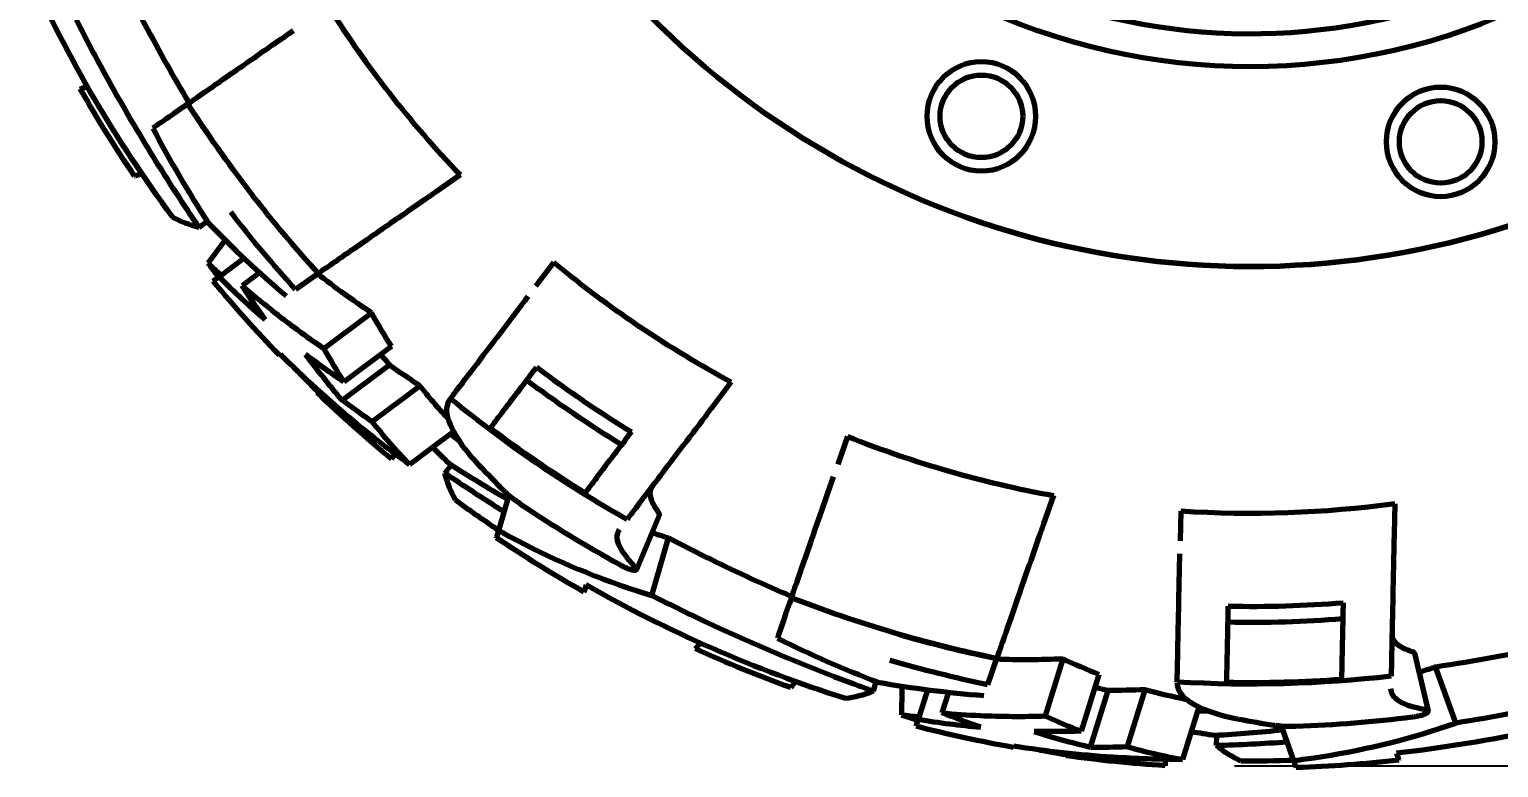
# Model space of a CAD drawing. Header units: millimetres. Extents: x 0 to 1189, y 0 to 841.
# Drawn here: x 538.35 to 582.82, y 264.22 to 286.58 of the extents above; entities that cross this region are included whole.
import ezdxf

# ---------------------------------------------------------------- set-up
doc = ezdxf.new("R2010")
doc.units = ezdxf.units.MM
doc.header["$LTSCALE"] = 0.75
doc.layers.add('FD_Dimensions', color=7, linetype='Continuous', lineweight=35)
doc.layers.add('Visible', color=7, linetype='Continuous', lineweight=70)
doc.styles.get("Standard").update_dxf_attribs({"font": 'arial.ttf'})
doc.dimstyles.new('Dim-ISO-25', dxfattribs={"dimtxt": 3.5, "dimasz": 3.5, "dimexe": 2.1, "dimexo": 2.1, "dimgap": 1.4, "dimtad": 1, "dimzin": 12, "dimdsep": 46, "dimtxsty": 'Standard', "dimcen": 0, "dimazin": 3, "dimtp": 0.1, "dimtm": 0.1, "dimtfac": 0.714286, "dimtmove": 0, "dimatfit": 3, "dimfxl": 1, "dimtzin": 12, "dimarcsym": 0})

# ---------------------------------------------------------------- blocks, each defined once
blk = doc.blocks.new('*D31')
at = {"layer": 'Defpoints', "color": 0, "transparency": 16777216}
for p in [(586.804795, 358.159183), (807.04622, 358.159183), (572.723978, 264.278999)]:
    blk.add_point(p, dxfattribs=at)
at = {"layer": 'FD_Dimensions', "color": 0, "lineweight": -2, "transparency": 16777216}
for p, q in [((588.904795, 358.159183), (809.14622, 358.159183)), ((807.04622, 267.778999), (807.04622, 354.659183)), ((574.823978, 264.278999), (809.14622, 264.278999))]:
    blk.add_line(p, q, dxfattribs=at)
at = {"layer": 'FD_Dimensions', "color": 0, "transparency": 16777216}
for points in [[(806.462887, 354.659183), (807.629554, 354.659183), (807.04622, 358.159183)], [(806.462887, 267.778999), (807.629554, 267.778999), (807.04622, 264.278999)]]:
    blk.add_solid(points, dxfattribs=at)
at = {"layer": 'FD_Dimensions', "color": 0, "transparency": 16777216, "insert": (803.858021, 311.219091), "char_height": 3.5, "attachment_point": 5, "rotation": 90}
blk.add_mtext('93.88', dxfattribs=at)

msp = doc.modelspace()

# ---------------------------------------------------------------- linework, layer by layer
at = {"layer": 'Visible', "extrusion": (0, 1, 0)}
for p, q in [((551.387, 282.168), (550.643, 281.651)), ((543.496, 280.574), (543.74, 280.763)), ((544.284, 280.195), (544.228, 280.119)), ((544.228, 280.119), (543.762, 279.497)), ((544.849, 279.65), (544.097, 279.087)), ((554.226, 279.519), (553.684, 278.804)), ((543.921, 278.955), (544.097, 279.087)), ((545.315, 279.218), (544.791, 278.826)), ((547.098, 279.185), (546.408, 278.705)), ((547.098, 279.185), (547.101, 279.187)), ((548.71, 277.996), (547.265, 276.914)), ((545.954, 276.73), (545.926, 276.709)), ((549.315, 276.981), (547.871, 275.9)), ((549.25, 276.423), (547.816, 275.349)), ((550.169, 275.786), (548.724, 274.704)), ((559.597, 275.892), (559.049, 275.17)), ((547.066, 275.568), (547.087, 275.596)), ((551.1, 275.398), (551.077, 275.368)), ((551.187, 274.401), (550.477, 273.87)), ((563.116, 274.249), (562.821, 273.403)), ((549.429, 273.718), (549.313, 273.563)), ((550.477, 273.87), (549.855, 273.404)), ((550.932, 273.138), (551.121, 273.382)), ((552.865, 272.473), (552.555, 271.404)), ((569.344, 272.46), (569.047, 271.604)), ((579.675, 272.208), (579.656, 271.302)), ((557.422, 271.883), (556.727, 270.219)), ((573.198, 271.985), (573.18, 271.089)), ((557.19, 269.436), (557.696, 271.176)), ((580.272, 267.686), (580.688, 265.932)), ((567.628, 267.525), (567.352, 266.732)), ((567.628, 267.525), (567.629, 267.528)), ((569.631, 267.511), (569.098, 265.787)), ((581.523, 265.571), (580.909, 267.276)), ((563.897, 266.532), (563.983, 266.829)), ((570.717, 267.045), (570.184, 265.323)), ((564.756, 266.594), (564.745, 265.817)), ((564.758, 266.689), (564.756, 266.594)), ((565.535, 266.579), (565.257, 265.682)), ((566.166, 266.504), (565.972, 265.879)), ((570.992, 266.556), (570.463, 264.845)), ((572.11, 266.581), (571.577, 264.856)), ((573.747, 266.059), (573.485, 265.212)), ((565.192, 265.472), (565.257, 265.682)), ((576.239, 265.485), (576.616, 264.438)), ((573.485, 265.212), (573.256, 264.469)), ((574.283, 264.887), (574.293, 265.196)), ((568.145, 264.867), (568.135, 264.833)), ((569.728, 264.581), (569.728, 264.616)), ((572.727, 264.473), (572.724, 264.279))]:
    msp.add_line(p, q, dxfattribs=at)
at = {"layer": 'Visible', "extrusion": (1e-16, 0, -1)}
for centre in [(-567.166, 283.944), (-581.066, 283.171)]:
    msp.add_circle(centre, 1.65, dxfattribs=at)
at = {"layer": 'Visible'}
for centre in [(567.166, 283.944), (581.066, 283.171)]:
    msp.add_circle(centre, 1.25, dxfattribs=at)
at = {"layer": 'Visible', "extrusion": (1e-16, 0, -1)}
for radius, start, end in [(25.55, 194.2386, 33.3398), (40.53, 323.5959, 335.738), (19.5, 247.3336, 299.0305), (40.75, 325.9546, 330.3366), (38.198, 317.5928, 327.3217), (39.034, 317.7563, 322.2365), (33.029, 298.3964, 309.6568), (40.75, 316.1341, 320.3689), (36.332, 301.583, 307.0656), (40.75, 309.6311, 313.8659), (38.198, 299.5928, 309.3217), (39, 307.9908, 308.3249), (38.155, 301.8513, 307.0712), (40.53, 304.1457, 306.4041), (33.029, 262.3964, 273.6568), (40.75, 299.6634, 304.0454), (40.53, 287.5959, 299.738), (38.198, 281.5928, 291.3217), (36.332, 265.583, 271.0656), (40.75, 289.9546, 294.3366), (39.034, 281.7563, 286.2365), (38.198, 263.5928, 273.3217), (38.155, 265.8513, 271.0712), (40.53, 251.5959, 263.738), (39, 271.9908, 272.3249), (40.75, 280.1341, 284.3689), (40.75, 273.6311, 277.8659), (40.53, 268.1457, 270.4041), (40.75, 263.6634, 268.0454)]:
    msp.add_arc((-575.305, 304.947), radius, start, end, dxfattribs=at)
at = {"layer": 'Visible'}
for radius, start, end in [(25.55, 146.6602, 345.7614), (18.5, 244.3265, 289.3094), (33.029, 212.3432, 223.6036), (38.201, 217.8277, 222.4065), (35.842, 232.936, 238.4939), (39.034, 231.6618, 232.1552), (33.029, 248.3432, 259.6036), (39.494, 236.0021, 241.1412), (35.842, 268.936, 274.4939), (38.201, 253.8277, 258.4065), (39.034, 267.6618, 268.1552), (39.494, 272.0021, 277.1412)]:
    msp.add_arc((575.305, 304.947), radius, start, end, dxfattribs=at)
for centre, major_axis, ratio, start_param, end_param in [((578.521, 303.547), (34.137, 23.743), 0.922984, 3.026359, 3.112925), ((579.905, 309.948), (37.933, 28.394), 0.707105, 3.238675, 3.295086), ((587.816, 304.399), (39.302, 29.422), 0.579244, 3.060617, 3.102012), ((580.623, 308.425), (37.692, 28.215), 0.707105, 3.347881, 3.380548), ((579, 308.709), (17.537, 41.96), 0.768445, 2.811499, 2.840964), ((578.729, 305.705), (13.661, 39.274), 0.922984, 3.026359, 3.112925), ((576.087, 311.697), (13.999, 45.268), 0.707105, 3.238675, 3.295086), ((585.749, 311.858), (14.502, 46.904), 0.579244, 3.060617, 3.102012), ((576.083, 310.163), (-10.476, 44.254), 0.768445, 2.811499, 2.840964), ((577.563, 310.887), (13.909, 44.981), 0.707105, 3.347881, 3.380548)]:
    msp.add_ellipse(centre, major_axis=major_axis, ratio=ratio, start_param=start_param, end_param=end_param, dxfattribs=at)
at = {"layer": 'Visible', "extrusion": (1e-16, 0, -1)}
for centre, major_axis, ratio, start_param, end_param in [((586.254, 315.843), (44.265, 34.357), 0.196114, 2.99138, 3.060103), ((583.462, 305.458), (37.617, 28.161), 0.707106, 3.159804, 3.197451), ((587.762, 304.408), (37.829, 28.314), 0.579247, 3.181085, 3.224097), ((579.831, 309.688), (37.765, 28.27), 0.707106, 2.902593, 2.944348), ((580.559, 308.375), (36.225, 27.117), 0.707107, 2.892847, 2.926908), ((586.201, 315.897), (34.357, 44.265), 0.196114, 3.223082, 3.291805), ((573.905, 308.163), (23.743, 34.137), 0.922984, 3.05943, 3.112925), ((585.696, 311.836), (13.955, 45.145), 0.579241, 3.181171, 3.224182), ((577.759, 320.198), (15.617, 53.814), 0.196114, 2.99138, 3.060103), ((577.54, 310.805), (13.366, 43.228), 0.707108, 2.892855, 2.926918), ((581.603, 310.155), (13.88, 44.894), 0.707106, 3.159804, 3.197451), ((576.18, 311.443), (13.936, 45.068), 0.707106, 2.902593, 2.944348), ((572.282, 306.726), (-0.856, 41.573), 0.922984, 3.05943, 3.112925), ((577.684, 320.21), (1.777, 56.006), 0.196114, 3.223082, 3.291805)]:
    msp.add_ellipse(centre, major_axis=major_axis, ratio=ratio, start_param=start_param, end_param=end_param, dxfattribs=at)
at = {"layer": 'Visible'}
for points, knots in [([(541.209, 287.977), (541.418, 287.556), (541.633, 287.137), (542.282, 285.912), (542.728, 285.119), (543.187, 284.347)], [-2.189382, -2.189382, -2.189382, -2.189382, -2.0480289, -2.0480289, -1.7727264, -1.7727264, -1.7727264, -1.7727264]), ([(543.496, 280.574), (543.38, 280.744), (543.264, 280.916), (542.201, 282.513), (541.289, 284.029), (540.212, 286.023), (539.992, 286.443), (539.777, 286.865)], [1.4412238, 1.4412238, 1.4412238, 1.4412238, 1.506827, 1.506827, 2.0457096, 2.0457096, 2.1881347, 2.1881347, 2.1881347, 2.1881347]), ([(543.153, 284.323), (543.289, 284.418), (543.459, 284.536), (543.885, 284.832), (544.147, 285.015), (544.676, 285.382), (544.991, 285.601), (545.658, 286.066), (546.009, 286.31), (546.345, 286.543)], [0.2897036, 0.2897036, 0.2897036, 0.2897036, 0.409542, 0.409542, 0.5460875, 0.5460875, 0.6827036, 0.6827036, 0.8150178, 0.8150178, 0.8150178, 0.8150178]), ([(550.643, 281.651), (550.541, 281.579), (550.42, 281.495), (550.323, 281.428), (550.322, 281.427), (550.321, 281.427)], [0.44681284, 0.44681284, 0.44681284, 0.44681284, 0.48438099, 0.48438099, 0.4848196, 0.4848196, 0.4848196, 0.4848196]), ([(550.321, 281.427), (549.98, 281.189), (549.623, 280.941), (548.946, 280.47), (548.628, 280.249), (548.096, 279.879), (547.833, 279.696), (547.407, 279.4), (547.236, 279.281), (547.101, 279.187)], [3.5813627, 3.5813627, 3.5813627, 3.5813627, 3.7158313, 3.7158313, 3.8534291, 3.8534291, 3.9901307, 3.9901307, 4.1091636, 4.1091636, 4.1091636, 4.1091636]), ([(544.791, 278.826), (545.079, 278.573), (545.376, 278.324), (546.187, 277.676), (546.716, 277.287), (547.265, 276.914)], [6.940353, 6.940353, 6.940353, 6.940353, 7.0935578, 7.0935578, 7.3468953, 7.3468953, 7.3468953, 7.3468953]), ([(551.1, 275.397), (551.2, 275.529), (551.325, 275.695), (551.638, 276.107), (551.832, 276.362), (552.221, 276.875), (552.453, 277.181), (552.944, 277.828), (553.202, 278.169), (553.449, 278.495)], [-4.0816675, -4.0816675, -4.0816675, -4.0816675, -3.9618291, -3.9618291, -3.8252836, -3.8252836, -3.6886674, -3.6886674, -3.5563533, -3.5563533, -3.5563533, -3.5563533]), ([(549.855, 273.404), (549.286, 273.819), (548.728, 274.251), (547.407, 275.346), (546.661, 276.027), (545.954, 276.73)], [17.408031, 17.408031, 17.408031, 17.408031, 17.632683, 17.632683, 17.9554931, 17.9554931, 17.9554931, 17.9554931]), ([(552.305, 274.504), (552.4, 274.63), (552.517, 274.783), (552.817, 275.18), (553.011, 275.434), (553.352, 275.885), (553.521, 276.107), (553.703, 276.347)], [-4.069161, -4.069161, -4.069161, -4.069161, -3.9594341, -3.9594341, -3.8229021, -3.8229021, -3.7194059, -3.7194059, -3.7194059, -3.7194059]), ([(551.077, 275.367), (551.051, 275.333), (551.03, 275.295), (550.945, 275.066), (550.986, 274.81), (551.285, 274.194), (551.538, 273.842), (551.908, 273.438), (551.933, 273.41), (551.959, 273.382)], [2.3628766, 2.3628766, 2.3628766, 2.3628766, 2.4067943, 2.4067943, 2.6057136, 2.6057136, 2.8021395, 2.8021395, 2.8164491, 2.8164491, 2.8164491, 2.8164491]), ([(558.812, 274.857), (558.561, 274.526), (558.298, 274.18), (557.8, 273.523), (557.566, 273.215), (557.174, 272.698), (556.98, 272.442), (556.667, 272.029), (556.541, 271.864), (556.441, 271.732)], [-0.8176817, -0.8176817, -0.8176817, -0.8176817, -0.683213, -0.683213, -0.5456153, -0.5456153, -0.4089137, -0.4089137, -0.2898807, -0.2898807, -0.2898807, -0.2898807]), ([(559.049, 275.17), (558.974, 275.07), (558.885, 274.953), (558.814, 274.86), (558.813, 274.858), (558.812, 274.857)], [0.44681284, 0.44681284, 0.44681284, 0.44681284, 0.48438099, 0.48438099, 0.4848196, 0.4848196, 0.4848196, 0.4848196]), ([(556.574, 274.389), (556.391, 274.147), (556.22, 273.922), (555.876, 273.469), (555.682, 273.213), (555.382, 272.817), (555.265, 272.663), (555.17, 272.537)], [-0.6503544, -0.6503544, -0.6503544, -0.6503544, -0.5458766, -0.5458766, -0.409261, -0.409261, -0.2999653, -0.2999653, -0.2999653, -0.2999653]), ([(561.416, 269.364), (561.47, 269.52), (561.539, 269.716), (561.709, 270.205), (561.814, 270.508), (562.025, 271.116), (562.151, 271.478), (562.418, 272.246), (562.559, 272.65), (562.693, 273.036)], [0.2897036, 0.2897036, 0.2897036, 0.2897036, 0.409542, 0.409542, 0.5460875, 0.5460875, 0.6827036, 0.6827036, 0.8150178, 0.8150178, 0.8150178, 0.8150178]), ([(552.702, 272.622), (552.735, 272.589), (552.77, 272.556), (552.877, 272.462), (552.953, 272.399), (553.083, 272.301), (553.133, 272.265), (553.184, 272.23), (553.196, 272.221), (553.209, 272.213), (553.221, 272.204)], [0.57737749, 0.57737749, 0.57737749, 0.57737749, 0.59475126, 0.59475126, 0.62625191, 0.62625191, 0.6448508, 0.6448508, 0.6448508, 0.64934479, 0.64934479, 0.64934479, 0.64934479]), ([(557.397, 271.955), (557.27, 272.122), (557.189, 272.275), (557.127, 272.543), (557.145, 272.657), (557.214, 272.75), (557.214, 272.751), (557.215, 272.752)], [-0.2529301, -0.2529301, -0.2529301, -0.2529301, -0.1264576, -0.1264576, -0.0013937, -0.0013937, 0, 0, 0, 0]), ([(557.422, 271.883), (557.423, 271.885), (557.424, 271.887), (557.427, 271.905), (557.417, 271.928), (557.397, 271.955)], [0.08069478, 0.08069478, 0.08069478, 0.08069478, 0.08342407, 0.08342407, 0.10432825, 0.10432825, 0.10432825, 0.10432825]), ([(552.555, 271.404), (552.663, 271.344), (552.771, 271.284), (554.089, 270.574), (555.368, 270.024), (556.852, 269.54), (557.021, 269.487), (557.19, 269.436)], [-6.7900934, -6.7900934, -6.7900934, -6.7900934, -6.7413206, -6.7413206, -6.1999569, -6.1999569, -6.1307169, -6.1307169, -6.1307169, -6.1307169]), ([(556.668, 270.326), (556.434, 270.562), (556.275, 270.779), (556.119, 271.157), (556.125, 271.314), (556.214, 271.432)], [-0.3219243, -0.3219243, -0.3219243, -0.3219243, -0.1609373, -0.1609373, 0, 0, 0, 0]), ([(557.194, 271.336), (557.303, 271.3), (557.413, 271.264), (557.581, 271.212), (557.638, 271.194), (557.696, 271.176)], [17.2760773, 17.2760773, 17.2760773, 17.2760773, 17.32127312, 17.32127312, 17.3447499, 17.3447499, 17.3447499, 17.3447499]), ([(569.047, 271.604), (569.006, 271.486), (568.957, 271.347), (568.919, 271.236), (568.918, 271.235), (568.918, 271.234)], [0.44681284, 0.44681284, 0.44681284, 0.44681284, 0.48438099, 0.48438099, 0.4848196, 0.4848196, 0.4848196, 0.4848196]), ([(579.656, 271.302), (579.654, 271.177), (579.651, 271.03), (579.648, 270.913), (579.648, 270.911), (579.648, 270.91)], [0.44681284, 0.44681284, 0.44681284, 0.44681284, 0.48438099, 0.48438099, 0.4848196, 0.4848196, 0.4848196, 0.4848196]), ([(557.696, 271.176), (558.113, 270.959), (558.532, 270.747), (559.778, 270.137), (560.604, 269.758), (561.43, 269.403)], [-2.189382, -2.189382, -2.189382, -2.189382, -2.0480289, -2.0480289, -1.7727264, -1.7727264, -1.7727264, -1.7727264]), ([(568.918, 271.234), (568.781, 270.841), (568.638, 270.43), (568.367, 269.652), (568.24, 269.286), (568.027, 268.674), (567.922, 268.371), (567.751, 267.881), (567.683, 267.685), (567.629, 267.528)], [3.5813627, 3.5813627, 3.5813627, 3.5813627, 3.7158313, 3.7158313, 3.8534291, 3.8534291, 3.9901307, 3.9901307, 4.1091636, 4.1091636, 4.1091636, 4.1091636]), ([(579.648, 270.91), (579.64, 270.495), (579.631, 270.059), (579.614, 269.236), (579.606, 268.849), (579.592, 268.2), (579.586, 267.879), (579.575, 267.361), (579.571, 267.153), (579.567, 266.988)], [-0.8176817, -0.8176817, -0.8176817, -0.8176817, -0.683213, -0.683213, -0.5456153, -0.5456153, -0.4089137, -0.4089137, -0.2898807, -0.2898807, -0.2898807, -0.2898807]), ([(556.243, 270.358), (556.274, 270.341), (556.306, 270.324), (556.379, 270.289), (556.42, 270.27), (556.512, 270.233), (556.56, 270.218), (556.638, 270.2), (556.668, 270.196), (556.713, 270.202), (556.726, 270.211), (556.731, 270.241), (556.721, 270.264), (556.691, 270.302), (556.68, 270.314), (556.668, 270.326)], [0.0011854, 0.0011854, 0.0011854, 0.0011854, 0.0118921, 0.0118921, 0.0261366, 0.0261366, 0.045713, 0.045713, 0.0638758, 0.0638758, 0.0833592, 0.0833592, 0.1044028, 0.1044028, 0.1129139, 0.1129139, 0.1129139, 0.1129139]), ([(573.092, 266.813), (573.095, 266.979), (573.099, 267.187), (573.11, 267.704), (573.116, 268.024), (573.13, 268.668), (573.138, 269.051), (573.154, 269.864), (573.163, 270.292), (573.172, 270.7)], [-4.0816675, -4.0816675, -4.0816675, -4.0816675, -3.9618291, -3.9618291, -3.8252836, -3.8252836, -3.6886674, -3.6886674, -3.5563533, -3.5563533, -3.5563533, -3.5563533]), ([(563.897, 266.532), (563.703, 266.601), (563.509, 266.672), (561.71, 267.34), (560.081, 268.03), (558.037, 269.01), (557.613, 269.221), (557.19, 269.436)], [1.4412238, 1.4412238, 1.4412238, 1.4412238, 1.506827, 1.506827, 2.0457096, 2.0457096, 2.1881347, 2.1881347, 2.1881347, 2.1881347]), ([(574.592, 266.799), (574.595, 266.957), (574.599, 267.15), (574.609, 267.647), (574.616, 267.967), (574.627, 268.532), (574.633, 268.811), (574.639, 269.112)], [-4.069161, -4.069161, -4.069161, -4.069161, -3.9594341, -3.9594341, -3.8229021, -3.8229021, -3.7194059, -3.7194059, -3.7194059, -3.7194059]), ([(578.113, 269.216), (578.107, 268.912), (578.101, 268.63), (578.089, 268.061), (578.083, 267.74), (578.072, 267.243), (578.068, 267.05), (578.065, 266.892)], [-0.6503544, -0.6503544, -0.6503544, -0.6503544, -0.5458766, -0.5458766, -0.409261, -0.409261, -0.2999653, -0.2999653, -0.2999653, -0.2999653]), ([(580.209, 267.73), (580.009, 267.79), (579.854, 267.867), (579.645, 268.047), (579.593, 268.15), (579.594, 268.265), (579.594, 268.267), (579.594, 268.268)], [-0.2529301, -0.2529301, -0.2529301, -0.2529301, -0.126455, -0.126455, -0.0013909, -0.0013909, 0, 0, 0, 0]), ([(580.272, 267.686), (580.272, 267.688), (580.271, 267.69), (580.263, 267.707), (580.242, 267.72), (580.209, 267.73)], [0.08069478, 0.08069478, 0.08069478, 0.08069478, 0.08342407, 0.08342407, 0.10432825, 0.10432825, 0.10432825, 0.10432825]), ([(580.909, 267.276), (582.11, 267.454), (583.304, 267.672), (584.643, 267.962), (584.808, 267.999), (584.972, 268.036)], [-11.8170159, -11.8170159, -11.8170159, -11.8170159, -11.4510759, -11.4510759, -11.3995009, -11.3995009, -11.3995009, -11.3995009]), ([(580.409, 267.109), (580.519, 267.145), (580.629, 267.181), (580.795, 267.237), (580.852, 267.256), (580.909, 267.276)], [17.2760773, 17.2760773, 17.2760773, 17.2760773, 17.32127312, 17.32127312, 17.3447499, 17.3447499, 17.3447499, 17.3447499]), ([(588.656, 267.163), (587.46, 266.814), (586.216, 266.495), (583.813, 265.967), (582.671, 265.752), (581.523, 265.571)], [11.0190937, 11.0190937, 11.0190937, 11.0190937, 11.4175674, 11.4175674, 11.7676704, 11.7676704, 11.7676704, 11.7676704]), ([(573.091, 266.775), (573.09, 266.732), (573.095, 266.69), (573.161, 266.455), (573.345, 266.271), (573.949, 265.949), (574.36, 265.812), (574.897, 265.703), (574.934, 265.696), (574.971, 265.689)], [2.3628766, 2.3628766, 2.3628766, 2.3628766, 2.4067943, 2.4067943, 2.6057136, 2.6057136, 2.8021395, 2.8021395, 2.8164491, 2.8164491, 2.8164491, 2.8164491]), ([(580.577, 265.984), (580.25, 266.037), (579.993, 266.119), (579.645, 266.333), (579.557, 266.464), (579.56, 266.612)], [-0.3219243, -0.3219243, -0.3219243, -0.3219243, -0.1609373, -0.1609373, 0, 0, 0, 0]), ([(580.214, 265.76), (580.25, 265.764), (580.285, 265.769), (580.365, 265.783), (580.409, 265.793), (580.505, 265.817), (580.553, 265.832), (580.627, 265.864), (580.653, 265.879), (580.687, 265.909), (580.692, 265.924), (580.678, 265.952), (580.657, 265.964), (580.61, 265.978), (580.594, 265.981), (580.577, 265.984)], [0.0011854, 0.0011854, 0.0011854, 0.0011854, 0.0118921, 0.0118921, 0.0261366, 0.0261366, 0.045713, 0.045713, 0.0638758, 0.0638758, 0.0833592, 0.0833592, 0.1044028, 0.1044028, 0.1129139, 0.1129139, 0.1129139, 0.1129139]), ([(565.972, 265.879), (566.354, 265.844), (566.741, 265.817), (567.778, 265.77), (568.434, 265.765), (569.098, 265.787)], [6.940353, 6.940353, 6.940353, 6.940353, 7.0935578, 7.0935578, 7.3468953, 7.3468953, 7.3468953, 7.3468953]), ([(576.019, 265.51), (576.065, 265.503), (576.113, 265.497), (576.255, 265.483), (576.353, 265.477), (576.516, 265.474), (576.578, 265.474), (576.64, 265.476), (576.655, 265.476), (576.67, 265.477), (576.685, 265.477)], [0.57737749, 0.57737749, 0.57737749, 0.57737749, 0.59475126, 0.59475126, 0.62625191, 0.62625191, 0.6448508, 0.6448508, 0.6448508, 0.64934479, 0.64934479, 0.64934479, 0.64934479]), ([(576.616, 264.438), (576.739, 264.453), (576.861, 264.469), (578.345, 264.669), (579.703, 264.975), (581.188, 265.456), (581.356, 265.512), (581.523, 265.571)], [-6.7908419, -6.7908419, -6.7908419, -6.7908419, -6.742069, -6.742069, -6.2007054, -6.2007054, -6.1314654, -6.1314654, -6.1314654, -6.1314654]), ([(573.256, 264.469), (572.552, 264.47), (571.846, 264.491), (570.134, 264.601), (569.13, 264.714), (568.145, 264.867)], [17.408031, 17.408031, 17.408031, 17.408031, 17.632683, 17.632683, 17.9554931, 17.9554931, 17.9554931, 17.9554931])]:
    msp.add_open_spline(points, degree=3, knots=knots, dxfattribs=at)
for points in [[(539.895, 284.78), (539.895, 284.78), (539.966, 284.8), (540.113, 284.843)], [(543.153, 284.323), (542.752, 284.044), (542.391, 283.794), (542.091, 283.584)], [(541.762, 282.198), (541.611, 282.154), (541.54, 282.133), (541.54, 282.133)], [(543.77, 280.717), (544.502, 279.962), (545.29, 279.22), (546.124, 278.508)], [(544.155, 279.131), (544.023, 279.25), (543.892, 279.372), (543.762, 279.497)], [(543.762, 279.497), (543.866, 279.355), (543.97, 279.213), (544.076, 279.072)], [(548.71, 277.996), (548.143, 278.37), (547.599, 278.763), (547.079, 279.172)], [(546.715, 276.733), (547.063, 276.26), (547.431, 275.798), (547.816, 275.349)], [(549.25, 276.423), (549.161, 276.526), (549.073, 276.63), (548.985, 276.734)], [(546.529, 276.171), (546.713, 275.977), (546.9, 275.785), (547.087, 275.596)], [(551.023, 274.792), (550.719, 275.119), (550.434, 275.452), (550.169, 275.786)], [(548.724, 274.704), (549.065, 274.267), (549.444, 273.831), (549.855, 273.404)], [(551.075, 273.412), (550.9, 273.581), (550.727, 273.753), (550.554, 273.928)], [(552.719, 271.969), (552.106, 272.354), (551.509, 272.744), (550.932, 273.138)], [(552.491, 271.182), (552.491, 271.182), (552.512, 271.254), (552.555, 271.404)], [(555.201, 269.755), (555.158, 269.608), (555.137, 269.538), (555.137, 269.538)], [(561.416, 269.364), (561.255, 268.902), (561.111, 268.488), (560.991, 268.141)], [(558.512, 267.818), (558.512, 267.818), (558.557, 267.876), (558.651, 267.997)], [(569.631, 267.511), (568.953, 267.481), (568.281, 267.478), (567.62, 267.504)], [(561.54, 266.826), (561.444, 266.703), (561.398, 266.644), (561.398, 266.644)], [(564.034, 266.809), (565.07, 266.628), (566.144, 266.491), (567.238, 266.405)], [(570.992, 266.556), (570.86, 266.587), (570.727, 266.619), (570.595, 266.652)], [(573.386, 266.278), (572.947, 266.364), (572.521, 266.466), (572.11, 266.581)], [(565.278, 265.751), (565.102, 265.77), (564.924, 265.792), (564.745, 265.817)], [(564.745, 265.817), (564.913, 265.763), (565.081, 265.71), (565.25, 265.658)], [(568.759, 265.317), (569.319, 265.139), (569.888, 264.981), (570.463, 264.845)], [(574.238, 265.193), (573.998, 265.227), (573.756, 265.264), (573.514, 265.304)], [(568.939, 264.753), (569.202, 264.704), (569.466, 264.659), (569.728, 264.616)], [(571.577, 264.856), (572.11, 264.703), (572.673, 264.573), (573.256, 264.469)], [(576.417, 264.992), (575.695, 264.942), (574.983, 264.908), (574.283, 264.887)], [(579.726, 264.659), (579.777, 264.515), (579.802, 264.446), (579.802, 264.446)], [(576.695, 264.221), (576.695, 264.221), (576.669, 264.291), (576.616, 264.438)]]:
    msp.add_open_spline(points, degree=3, dxfattribs=at)

# ---------------------------------------------------------------- dimensions: what is measured, and where the dimension line sits
at = {"layer": 'FD_Dimensions'}
dim = msp.add_linear_dim(base=(807.046, 358.159), p1=(572.724, 264.279), p2=(586.805, 358.159), angle=90, dimstyle='Dim-ISO-25', override={"dimlfac": 1, "dimclrd": 0, "dimclre": 0}, dxfattribs=at)
dim.commit()
dim.dimension.update_dxf_attribs({"geometry": '*D31', "text_midpoint": (803.858, 311.219)})

doc.saveas('drawing.dxf')
